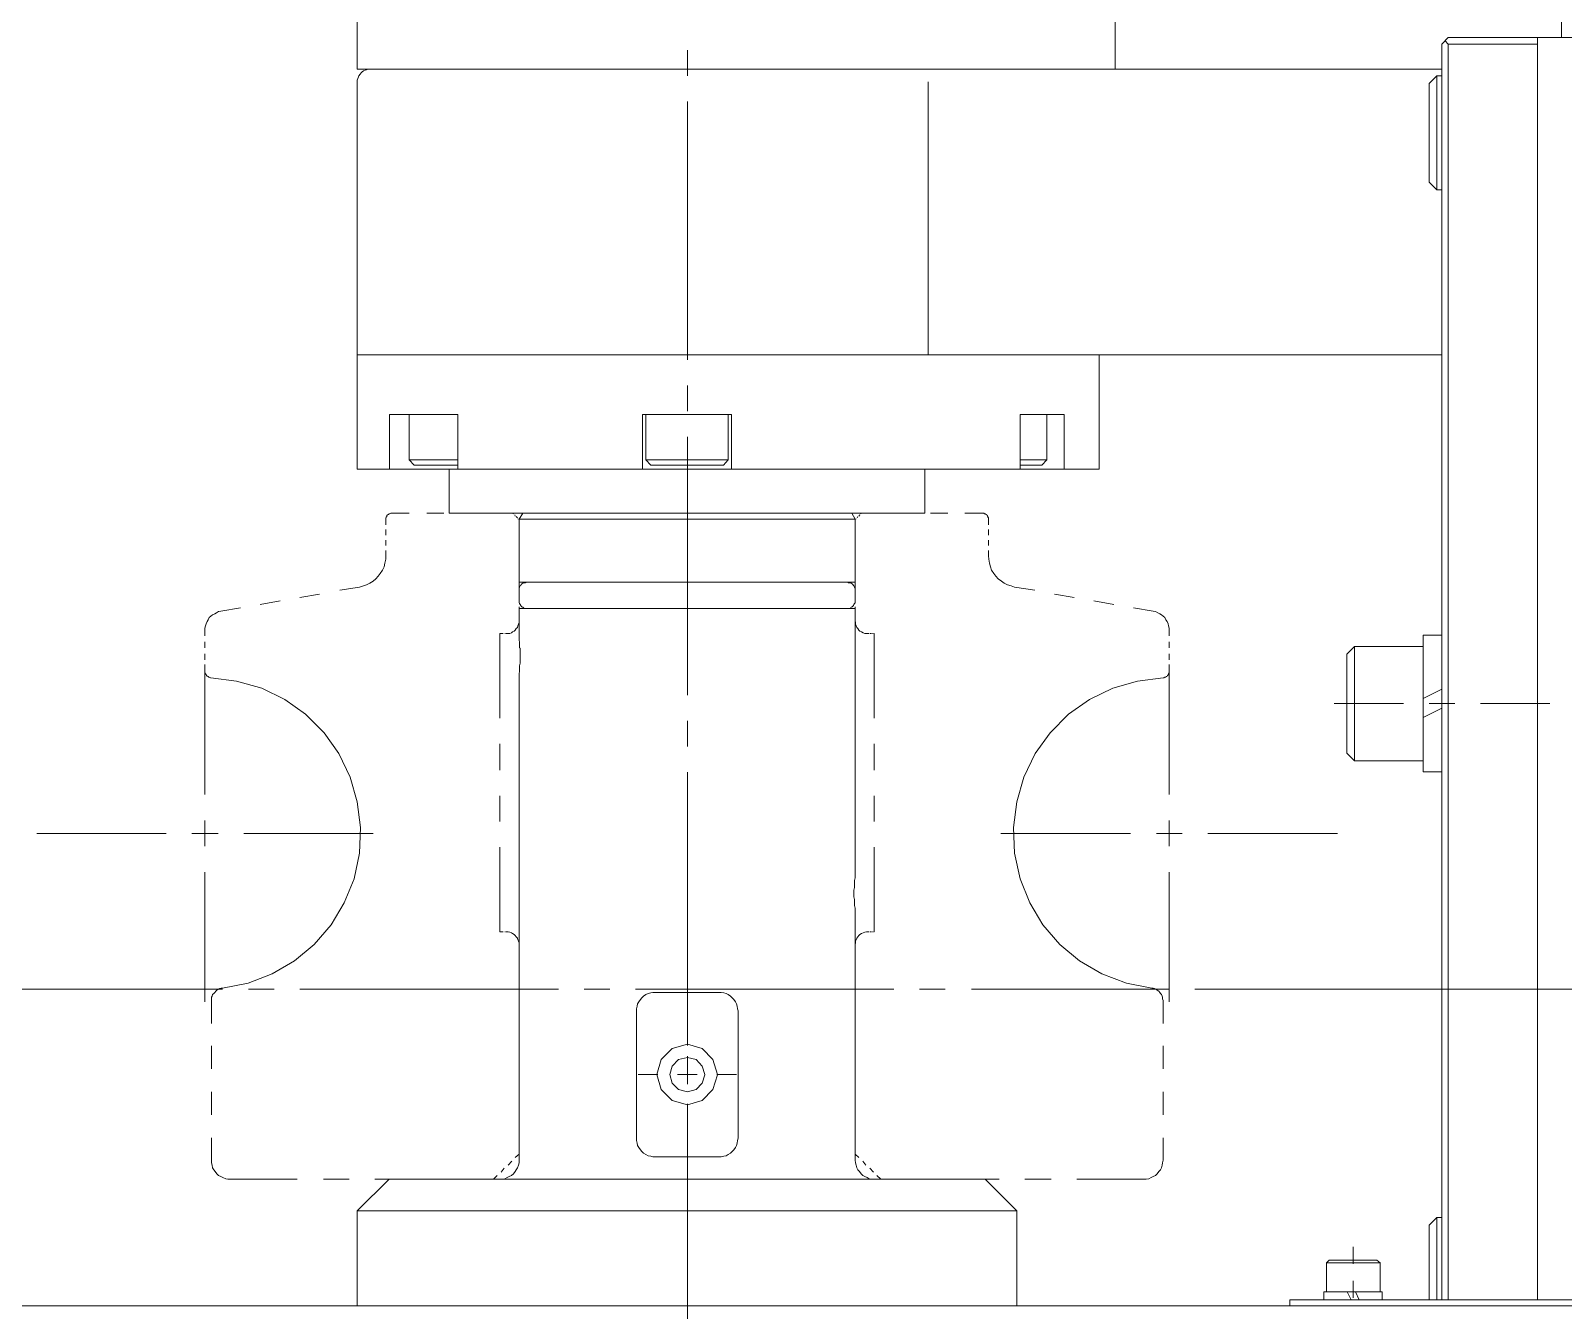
# Model space of a CAD drawing. Header units: millimetres. Extents: x 288 to 8834, y 20 to 9668.
# Drawn here: x 3193.3 to 3434.9, y 7807.3 to 8009 of the extents above; entities that cross this region are included whole.
import ezdxf

# ---------------------------------------------------------------- set-up
doc = ezdxf.new("R2010")
doc.units = ezdxf.units.MM
doc.layers.add('Layer1', color=7, linetype='Continuous')

# ---------------------------------------------------------------- blocks, each defined once
blk = doc.blocks.new('BLKF768')
at = {"layer": 'Layer1', "color": 7, "linetype": 'Continuous', "lineweight": 5}
for p, q in [((3370.46, 7858), (3370.29, 7858.09)), ((3370.72, 7857.91), (3370.46, 7858)), ((3370.9, 7857.74), (3370.72, 7857.91)), ((3371.15, 7857.57), (3370.9, 7857.74)), ((3371.33, 7857.4), (3371.15, 7857.57)), ((3371.41, 7857.22), (3371.33, 7857.4)), ((3371.58, 7857.05), (3371.41, 7857.22)), ((3371.67, 7856.79), (3371.58, 7857.05)), ((3371.76, 7856.62), (3371.67, 7856.79)), ((3371.76, 7856.36), (3371.76, 7856.62)), ((3371.84, 7856.1), (3371.76, 7856.36)), ((3371.84, 7852.49), (3371.84, 7856.1))]:
    blk.add_line(p, q, dxfattribs=at)
blk = doc.blocks.new('BLKF769')
at = {"layer": 'Layer1', "color": 7, "linetype": 'Continuous', "lineweight": 5}
for p, q in [((3363.92, 7905.36), (3360.22, 7903.55)), ((3367.8, 7906.48), (3363.92, 7905.36)), ((3371.84, 7907), (3367.8, 7906.48)), ((3360.22, 7903.55), (3356.94, 7901.23)), ((3356.94, 7901.23), (3354.02, 7898.3)), ((3354.02, 7898.3), (3351.69, 7895.03)), ((3351.69, 7895.03), (3349.88, 7891.33)), ((3349.88, 7891.33), (3348.76, 7887.45)), ((3348.76, 7887.45), (3348.25, 7883.4)), ((3348.25, 7883.4), (3348.42, 7879.36)), ((3348.42, 7879.36), (3349.28, 7875.31)), ((3349.28, 7875.31), (3350.83, 7871.52)), ((3350.83, 7871.52), (3352.9, 7868.07)), ((3352.9, 7868.07), (3355.57, 7864.97)), ((3355.57, 7864.97), (3358.67, 7862.39)), ((3358.67, 7862.39), (3362.2, 7860.32)), ((3362.2, 7860.32), (3366.07, 7858.86))]:
    blk.add_line(p, q, dxfattribs=at)
blk = doc.blocks.new('BLKF770')
at = {"layer": 'Layer1', "color": 7, "linetype": 'Continuous', "lineweight": 5}
for p, q in [((3371.58, 7829.75), (3371.67, 7830.18)), ((3371.67, 7830.18), (3371.76, 7830.53)), ((3368.83, 7827.95), (3369.17, 7827.95)), ((3369.17, 7827.95), (3369.6, 7828.03)), ((3369.6, 7828.03), (3369.95, 7828.2)), ((3369.95, 7828.2), (3370.29, 7828.38)), ((3370.29, 7828.38), (3370.64, 7828.55)), ((3370.64, 7828.55), (3370.9, 7828.81)), ((3370.9, 7828.81), (3371.15, 7829.15)), ((3371.15, 7829.15), (3371.41, 7829.41)), ((3371.41, 7829.41), (3371.58, 7829.75))]:
    blk.add_line(p, q, dxfattribs=at)
blk = doc.blocks.new('BLKF771')
at = {"layer": 'Layer1', "color": 7, "linetype": 'Continuous', "lineweight": 5}
for p, q in [((3372.53, 7907.34), (3372.62, 7907.43)), ((3372.62, 7907.43), (3372.7, 7907.51)), ((3372.7, 7907.6), (3372.79, 7907.77)), ((3372.7, 7907.51), (3372.7, 7907.6)), ((3372.79, 7907.77), (3372.79, 7907.86)), ((3371.84, 7907), (3371.93, 7907)), ((3371.93, 7907), (3372.1, 7907.08)), ((3372.1, 7907.08), (3372.19, 7907.08)), ((3372.19, 7907.08), (3372.36, 7907.17)), ((3372.36, 7907.17), (3372.45, 7907.26)), ((3372.45, 7907.26), (3372.53, 7907.34))]:
    blk.add_line(p, q, dxfattribs=at)
blk = doc.blocks.new('BLKF772')
at = {"layer": 'Layer1', "color": 7, "linetype": 'Continuous', "lineweight": 5}
for p, q in [((3343.6, 7932.92), (3343.42, 7932.92)), ((3343.68, 7932.83), (3343.6, 7932.92)), ((3343.77, 7932.83), (3343.68, 7932.83)), ((3343.94, 7932.75), (3343.77, 7932.83)), ((3344.03, 7932.66), (3343.94, 7932.75)), ((3344.11, 7932.57), (3344.03, 7932.66)), ((3344.2, 7932.4), (3344.11, 7932.57)), ((3344.2, 7932.32), (3344.2, 7932.4)), ((3344.29, 7932.23), (3344.2, 7932.32)), ((3344.29, 7931.97), (3344.29, 7932.23))]:
    blk.add_line(p, q, dxfattribs=at)
blk = doc.blocks.new('BLKF773')
at = {"layer": 'Layer1', "color": 7, "linetype": 'Continuous', "lineweight": 5}
for p, q in [((3344.29, 7926.2), (3344.37, 7925.68)), ((3344.37, 7925.68), (3344.46, 7925.08)), ((3344.46, 7925.08), (3344.63, 7924.48)), ((3344.63, 7924.48), (3344.8, 7923.96)), ((3344.8, 7923.96), (3345.15, 7923.45)), ((3345.15, 7923.45), (3345.49, 7923.02)), ((3345.49, 7923.02), (3345.84, 7922.58)), ((3345.84, 7922.58), (3346.35, 7922.24)), ((3346.35, 7922.24), (3346.78, 7921.9)), ((3346.78, 7921.9), (3347.3, 7921.64)), ((3347.3, 7921.64), (3347.9, 7921.47))]:
    blk.add_line(p, q, dxfattribs=at)
blk = doc.blocks.new('BLKF774')
at = {"layer": 'Layer1', "color": 7, "linetype": 'Continuous', "lineweight": 5}
for p, q in [((3370.98, 7917.25), (3370.64, 7917.42)), ((3371.33, 7917.07), (3370.98, 7917.25)), ((3371.58, 7916.9), (3371.33, 7917.07)), ((3371.84, 7916.73), (3371.58, 7916.9)), ((3372.1, 7916.47), (3371.84, 7916.73)), ((3372.27, 7916.13), (3372.1, 7916.47)), ((3372.45, 7915.87), (3372.27, 7916.13)), ((3372.62, 7915.52), (3372.45, 7915.87)), ((3372.7, 7915.18), (3372.62, 7915.52)), ((3372.79, 7914.83), (3372.7, 7915.18)), ((3372.79, 7914.49), (3372.79, 7914.83))]:
    blk.add_line(p, q, dxfattribs=at)
blk = doc.blocks.new('BLKF775')
at = {"layer": 'Layer1', "color": 7, "linetype": 'Continuous', "lineweight": 5}
for p, q in [((3323.27, 7915.95), (3323.36, 7915.7)), ((3323.36, 7915.7), (3323.36, 7915.44)), ((3323.36, 7915.44), (3323.45, 7915.18)), ((3323.45, 7915.18), (3323.53, 7914.92)), ((3323.53, 7914.92), (3323.7, 7914.75)), ((3323.7, 7914.75), (3323.88, 7914.49)), ((3323.88, 7914.49), (3324.05, 7914.32)), ((3324.05, 7914.32), (3324.31, 7914.23)), ((3324.31, 7914.23), (3324.57, 7914.06)), ((3324.57, 7914.06), (3324.82, 7913.97)), ((3324.82, 7913.97), (3325.08, 7913.97))]:
    blk.add_line(p, q, dxfattribs=at)
blk = doc.blocks.new('BLKF776')
at = {"layer": 'Layer1', "color": 7, "linetype": 'Continuous', "lineweight": 5}
for p, q in [((3323.88, 7866.35), (3323.7, 7866.18)), ((3324.05, 7866.52), (3323.88, 7866.35)), ((3324.31, 7866.7), (3324.05, 7866.52)), ((3324.57, 7866.78), (3324.31, 7866.7)), ((3324.82, 7866.87), (3324.57, 7866.78)), ((3325.08, 7866.96), (3324.82, 7866.87)), ((3325.34, 7866.96), (3325.08, 7866.96)), ((3323.45, 7865.66), (3323.36, 7865.49)), ((3323.36, 7865.49), (3323.36, 7865.23)), ((3323.53, 7865.92), (3323.45, 7865.66)), ((3323.7, 7866.18), (3323.53, 7865.92))]:
    blk.add_line(p, q, dxfattribs=at)
blk = doc.blocks.new('BLKF777')
at = {"layer": 'Layer1', "color": 7, "linetype": 'Continuous', "lineweight": 5}
for p, q in [((3268.33, 7866.96), (3268.59, 7866.96)), ((3268.59, 7866.96), (3268.85, 7866.87)), ((3268.85, 7866.87), (3269.11, 7866.78)), ((3269.11, 7866.78), (3269.28, 7866.7)), ((3269.28, 7866.7), (3269.54, 7866.52)), ((3269.54, 7866.52), (3269.71, 7866.35)), ((3269.71, 7866.35), (3269.88, 7866.18)), ((3269.88, 7866.18), (3270.06, 7865.92)), ((3270.06, 7865.92), (3270.14, 7865.66)), ((3270.14, 7865.66), (3270.23, 7865.49)), ((3270.23, 7865.49), (3270.31, 7865.23))]:
    blk.add_line(p, q, dxfattribs=at)
blk = doc.blocks.new('BLKF778')
at = {"layer": 'Layer1', "color": 7, "linetype": 'Continuous', "lineweight": 5}
for p, q in [((3269.88, 7914.75), (3269.71, 7914.49)), ((3270.06, 7914.92), (3269.88, 7914.75)), ((3270.14, 7915.18), (3270.06, 7914.92)), ((3270.23, 7915.44), (3270.14, 7915.18)), ((3270.31, 7915.7), (3270.23, 7915.44)), ((3270.31, 7915.95), (3270.31, 7915.7)), ((3268.85, 7913.97), (3268.59, 7913.97)), ((3269.11, 7914.06), (3268.85, 7913.97)), ((3269.28, 7914.23), (3269.11, 7914.06)), ((3269.54, 7914.32), (3269.28, 7914.23)), ((3269.71, 7914.49), (3269.54, 7914.32))]:
    blk.add_line(p, q, dxfattribs=at)
blk = doc.blocks.new('BLKF779')
at = {"layer": 'Layer1', "color": 7, "linetype": 'Continuous', "lineweight": 5}
for p, q in [((3222, 7916.9), (3222.35, 7917.07)), ((3222.35, 7917.07), (3222.61, 7917.25)), ((3222.61, 7917.25), (3222.95, 7917.42)), ((3220.8, 7914.83), (3220.88, 7915.18)), ((3220.8, 7914.49), (3220.8, 7914.83)), ((3220.88, 7915.18), (3220.97, 7915.52)), ((3220.97, 7915.52), (3221.14, 7915.87)), ((3221.14, 7915.87), (3221.32, 7916.13)), ((3221.32, 7916.13), (3221.49, 7916.47)), ((3221.49, 7916.47), (3221.75, 7916.73)), ((3221.75, 7916.73), (3222, 7916.9))]:
    blk.add_line(p, q, dxfattribs=at)
blk = doc.blocks.new('BLKF780')
at = {"layer": 'Layer1', "color": 7, "linetype": 'Continuous', "lineweight": 5}
for p, q in [((3249.04, 7924.48), (3248.79, 7923.96)), ((3249.13, 7925.08), (3249.04, 7924.48)), ((3249.3, 7925.68), (3249.13, 7925.08)), ((3249.3, 7926.2), (3249.3, 7925.68)), ((3246.8, 7921.9), (3246.29, 7921.64)), ((3247.32, 7922.24), (3246.8, 7921.9)), ((3247.75, 7922.58), (3247.32, 7922.24)), ((3248.1, 7923.02), (3247.75, 7922.58)), ((3248.44, 7923.45), (3248.1, 7923.02)), ((3248.79, 7923.96), (3248.44, 7923.45)), ((3246.29, 7921.64), (3245.77, 7921.47))]:
    blk.add_line(p, q, dxfattribs=at)
blk = doc.blocks.new('BLKF781')
at = {"layer": 'Layer1', "color": 7, "linetype": 'Continuous', "lineweight": 5}
for p, q in [((3249.3, 7932.23), (3249.39, 7932.32)), ((3249.3, 7931.97), (3249.3, 7932.23)), ((3249.39, 7932.32), (3249.47, 7932.4)), ((3249.47, 7932.57), (3249.56, 7932.66)), ((3249.47, 7932.4), (3249.47, 7932.57)), ((3249.56, 7932.66), (3249.73, 7932.75)), ((3249.73, 7932.75), (3249.82, 7932.83)), ((3249.82, 7932.83), (3249.91, 7932.83)), ((3249.91, 7932.83), (3250.08, 7932.92)), ((3250.08, 7932.92), (3250.16, 7932.92))]:
    blk.add_line(p, q, dxfattribs=at)
blk = doc.blocks.new('BLKF782')
at = {"layer": 'Layer1', "color": 7, "linetype": 'Continuous', "lineweight": 5}
for p, q in [((3220.8, 7907.77), (3220.8, 7907.86)), ((3220.88, 7907.6), (3220.8, 7907.77)), ((3220.97, 7907.51), (3220.88, 7907.6)), ((3220.97, 7907.43), (3220.97, 7907.51)), ((3221.06, 7907.34), (3220.97, 7907.43)), ((3221.14, 7907.26), (3221.06, 7907.34)), ((3221.32, 7907.17), (3221.14, 7907.26)), ((3221.4, 7907.08), (3221.32, 7907.17)), ((3221.49, 7907.08), (3221.4, 7907.08)), ((3221.66, 7907), (3221.49, 7907.08)), ((3221.75, 7907), (3221.66, 7907))]:
    blk.add_line(p, q, dxfattribs=at)
blk = doc.blocks.new('BLKF783')
at = {"layer": 'Layer1', "color": 7, "linetype": 'Continuous', "lineweight": 5}
for p, q in [((3221.92, 7830.18), (3221.83, 7830.53)), ((3222, 7829.75), (3221.92, 7830.18)), ((3222.18, 7829.41), (3222, 7829.75)), ((3222.43, 7829.15), (3222.18, 7829.41)), ((3222.69, 7828.81), (3222.43, 7829.15)), ((3222.95, 7828.55), (3222.69, 7828.81)), ((3223.3, 7828.38), (3222.95, 7828.55)), ((3223.64, 7828.2), (3223.3, 7828.38)), ((3224.07, 7828.03), (3223.64, 7828.2)), ((3224.42, 7827.95), (3224.07, 7828.03)), ((3224.85, 7827.95), (3224.42, 7827.95))]:
    blk.add_line(p, q, dxfattribs=at)
blk = doc.blocks.new('BLKF784')
at = {"layer": 'Layer1', "color": 7, "linetype": 'Continuous', "lineweight": 5}
for p, q in [((3221.75, 7907), (3225.79, 7906.48)), ((3225.79, 7906.48), (3229.75, 7905.36)), ((3229.75, 7905.36), (3233.37, 7903.55)), ((3233.37, 7903.55), (3236.64, 7901.23)), ((3236.64, 7901.23), (3239.57, 7898.3)), ((3239.57, 7898.3), (3241.9, 7895.03)), ((3241.9, 7895.03), (3243.7, 7891.33)), ((3243.7, 7891.33), (3244.82, 7887.45)), ((3244.82, 7887.45), (3245.34, 7883.4)), ((3245.34, 7883.4), (3245.17, 7879.36)), ((3245.17, 7879.36), (3244.31, 7875.31)), ((3244.31, 7875.31), (3242.76, 7871.52)), ((3242.76, 7871.52), (3240.69, 7868.07)), ((3240.69, 7868.07), (3238.02, 7864.97)), ((3238.02, 7864.97), (3234.92, 7862.39)), ((3234.92, 7862.39), (3231.39, 7860.32)), ((3231.39, 7860.32), (3227.6, 7858.86))]:
    blk.add_line(p, q, dxfattribs=at)
blk = doc.blocks.new('BLKF785')
at = {"layer": 'Layer1', "color": 7, "linetype": 'Continuous', "lineweight": 5}
for p, q in [((3221.83, 7856.62), (3221.92, 7856.79)), ((3221.83, 7856.1), (3221.83, 7856.62)), ((3221.92, 7856.79), (3222, 7857.05)), ((3222, 7857.05), (3222.18, 7857.22)), ((3222.18, 7857.22), (3222.35, 7857.4)), ((3222.35, 7857.4), (3222.52, 7857.57)), ((3222.52, 7857.57), (3222.69, 7857.74)), ((3222.69, 7857.74), (3222.87, 7857.91)), ((3222.87, 7857.91), (3223.12, 7858)), ((3223.12, 7858), (3223.38, 7858.09))]:
    blk.add_line(p, q, dxfattribs=at)
blk = doc.blocks.new('BLKF854')
at = {"layer": 'Layer1', "color": 7, "linetype": 'Continuous', "lineweight": 5}
for p, q in [((3322.07, 7917.93), (3322.41, 7917.93)), ((3322.41, 7917.93), (3322.59, 7918.02)), ((3322.59, 7918.02), (3322.67, 7918.11)), ((3322.67, 7918.11), (3322.84, 7918.19)), ((3322.84, 7918.19), (3322.93, 7918.28)), ((3322.93, 7918.28), (3323.02, 7918.37)), ((3323.02, 7918.37), (3323.1, 7918.54)), ((3323.1, 7918.54), (3323.19, 7918.71)), ((3323.19, 7918.71), (3323.27, 7918.8)), ((3323.27, 7918.8), (3323.27, 7918.97))]:
    blk.add_line(p, q, dxfattribs=at)
blk = doc.blocks.new('BLKF855')
at = {"layer": 'Layer1', "color": 7, "linetype": 'Continuous', "lineweight": 5}
for p, q in [((3270.31, 7919.14), (3270.31, 7918.8)), ((3270.31, 7918.8), (3270.4, 7918.71)), ((3270.4, 7918.71), (3270.49, 7918.54)), ((3270.49, 7918.54), (3270.57, 7918.37)), ((3270.57, 7918.37), (3270.66, 7918.28)), ((3270.66, 7918.28), (3270.74, 7918.19)), ((3270.74, 7918.19), (3270.92, 7918.11)), ((3270.92, 7918.11), (3271, 7918.02)), ((3271, 7918.02), (3271.18, 7917.93)), ((3271.18, 7917.93), (3271.35, 7917.93))]:
    blk.add_line(p, q, dxfattribs=at)
blk = doc.blocks.new('BLKF856')
at = {"layer": 'Layer1', "color": 7, "linetype": 'Continuous', "lineweight": 5}
for p, q in [((3270.92, 7921.9), (3270.74, 7921.81)), ((3271, 7921.98), (3270.92, 7921.9)), ((3271.35, 7921.98), (3271, 7921.98)), ((3271.52, 7922.07), (3271.35, 7921.98)), ((3270.4, 7921.29), (3270.31, 7921.12)), ((3270.31, 7921.12), (3270.31, 7920.95)), ((3270.49, 7921.47), (3270.4, 7921.29)), ((3270.57, 7921.55), (3270.49, 7921.47)), ((3270.66, 7921.72), (3270.57, 7921.55)), ((3270.74, 7921.81), (3270.66, 7921.72))]:
    blk.add_line(p, q, dxfattribs=at)
blk = doc.blocks.new('BLKF857')
at = {"layer": 'Layer1', "color": 7, "linetype": 'Continuous', "lineweight": 5}
for p, q in [((3322.41, 7921.98), (3322.24, 7921.98)), ((3322.59, 7921.98), (3322.41, 7921.98)), ((3322.67, 7921.9), (3322.59, 7921.98)), ((3322.84, 7921.81), (3322.67, 7921.9)), ((3322.93, 7921.72), (3322.84, 7921.81)), ((3323.02, 7921.55), (3322.93, 7921.72)), ((3323.1, 7921.47), (3323.02, 7921.55)), ((3323.19, 7921.29), (3323.1, 7921.47)), ((3323.27, 7921.12), (3323.19, 7921.29)), ((3323.27, 7920.86), (3323.27, 7921.12))]:
    blk.add_line(p, q, dxfattribs=at)
blk = doc.blocks.new('BLKF1099')
at = {"layer": 'Layer1', "color": 7, "linetype": 'Continuous', "lineweight": 5}
for p, q in [((3270.06, 7829.75), (3270.23, 7830.18)), ((3270.23, 7830.18), (3270.31, 7830.53)), ((3267.3, 7827.95), (3267.73, 7827.95)), ((3267.73, 7827.95), (3268.08, 7828.03)), ((3268.08, 7828.03), (3268.42, 7828.2)), ((3268.42, 7828.2), (3268.76, 7828.38)), ((3268.76, 7828.38), (3269.11, 7828.55)), ((3269.11, 7828.55), (3269.45, 7828.81)), ((3269.45, 7828.81), (3269.71, 7829.15)), ((3269.71, 7829.15), (3269.88, 7829.41)), ((3269.88, 7829.41), (3270.06, 7829.75))]:
    blk.add_line(p, q, dxfattribs=at)
blk = doc.blocks.new('BLKF1100')
at = {"layer": 'Layer1', "color": 7, "linetype": 'Continuous', "lineweight": 5}
for p, q in [((3323.27, 7830.96), (3323.36, 7830.53)), ((3323.36, 7830.53), (3323.45, 7830.18)), ((3323.45, 7830.18), (3323.53, 7829.75)), ((3323.53, 7829.75), (3323.7, 7829.41)), ((3323.7, 7829.41), (3323.96, 7829.15)), ((3323.96, 7829.15), (3324.22, 7828.81)), ((3324.22, 7828.81), (3324.48, 7828.55)), ((3324.48, 7828.55), (3324.82, 7828.38)), ((3324.82, 7828.38), (3325.17, 7828.2)), ((3325.17, 7828.2), (3325.51, 7828.03)), ((3325.51, 7828.03), (3325.94, 7827.95))]:
    blk.add_line(p, q, dxfattribs=at)
blk = doc.blocks.new('BLKF1101')
at = {"layer": 'Layer1', "color": 7, "linetype": 'Continuous', "lineweight": 5}
for p, q in [((3323.19, 7873.93), (3323.1, 7873.5)), ((3323.27, 7875.48), (3323.19, 7875.05)), ((3323.19, 7875.05), (3323.19, 7873.93)), ((3323.27, 7875.91), (3323.27, 7875.48)), ((3323.1, 7873.5), (3323.1, 7873.07)), ((3323.1, 7873.07), (3323.1, 7872.9)), ((3323.1, 7872.9), (3323.1, 7872.47)), ((3323.1, 7872.47), (3323.19, 7872.04)), ((3323.19, 7872.04), (3323.19, 7871.95)), ((3323.19, 7871.95), (3323.19, 7871.52)), ((3323.19, 7871.52), (3323.19, 7871.09)), ((3323.19, 7871.09), (3323.27, 7870.66)), ((3323.27, 7870.66), (3323.27, 7870.4))]:
    blk.add_line(p, q, dxfattribs=at)
blk = doc.blocks.new('BLKF1102')
at = {"layer": 'Layer1', "color": 7, "linetype": 'Continuous', "lineweight": 5}
for p, q in [((3270.31, 7912.94), (3270.31, 7913.11)), ((3270.4, 7912.6), (3270.31, 7912.94)), ((3270.4, 7912.51), (3270.4, 7912.6)), ((3270.4, 7912.17), (3270.4, 7912.51)), ((3270.4, 7911.73), (3270.4, 7912.17)), ((3270.49, 7911.65), (3270.4, 7911.73)), ((3270.49, 7911.22), (3270.49, 7911.65)), ((3270.49, 7910.79), (3270.49, 7911.22)), ((3270.49, 7910.7), (3270.49, 7910.79)), ((3270.49, 7910.27), (3270.49, 7910.7)), ((3270.49, 7909.84), (3270.49, 7910.27)), ((3270.49, 7909.75), (3270.49, 7909.84)), ((3270.31, 7907.6), (3270.4, 7908.03)), ((3270.31, 7907.43), (3270.31, 7907.6)), ((3270.4, 7908.89), (3270.49, 7909.32)), ((3270.4, 7908.03), (3270.4, 7908.89)), ((3270.49, 7909.32), (3270.49, 7909.75))]:
    blk.add_line(p, q, dxfattribs=at)
blk = doc.blocks.new('BLKF1103')
at = {"layer": 'Layer1', "color": 7, "linetype": 'Continuous', "lineweight": 5}
for p, q in [((3270.4, 7917.85), (3270.31, 7917.85)), ((3270.49, 7917.93), (3270.4, 7917.93)), ((3270.4, 7917.93), (3270.4, 7917.85))]:
    blk.add_line(p, q, dxfattribs=at)
blk = doc.blocks.new('BLKF1119')
at = {"layer": 'Layer1', "color": 7, "linetype": 'Continuous', "lineweight": 5}
for p, q in [((3245, 8001.72), (3244.91, 8001.47)), ((3245.08, 8001.9), (3245, 8001.72)), ((3245.25, 8002.15), (3245.08, 8001.9)), ((3245.43, 8002.33), (3245.25, 8002.15)), ((3245.6, 8002.5), (3245.43, 8002.33)), ((3245.77, 8002.67), (3245.6, 8002.5)), ((3246.03, 8002.76), (3245.77, 8002.67)), ((3246.29, 8002.84), (3246.03, 8002.76)), ((3246.55, 8002.93), (3246.29, 8002.84)), ((3246.8, 8002.93), (3246.55, 8002.93)), ((3244.91, 8001.47), (3244.82, 8001.21))]:
    blk.add_line(p, q, dxfattribs=at)
blk = doc.blocks.new('BLKF1120')
at = {"layer": 'Layer1', "color": 7, "linetype": 'Continuous', "lineweight": 5}
for p, q in [((3288.83, 7834.4), (3288.83, 7834.06)), ((3288.83, 7834.06), (3288.91, 7833.63)), ((3288.91, 7833.63), (3289, 7833.28)), ((3289, 7833.28), (3289.17, 7832.94)), ((3289.17, 7832.94), (3289.43, 7832.6)), ((3289.43, 7832.6), (3289.69, 7832.34)), ((3289.69, 7832.34), (3289.95, 7832.08)), ((3289.95, 7832.08), (3290.29, 7831.82)), ((3290.29, 7831.82), (3290.64, 7831.65)), ((3290.64, 7831.65), (3291.07, 7831.56)), ((3291.07, 7831.56), (3291.41, 7831.48))]:
    blk.add_line(p, q, dxfattribs=at)
blk = doc.blocks.new('BLKF1121')
at = {"layer": 'Layer1', "color": 7, "linetype": 'Continuous', "lineweight": 5}
for p, q in [((3289.95, 7856.79), (3289.69, 7856.54)), ((3290.29, 7857.05), (3289.95, 7856.79)), ((3290.64, 7857.22), (3290.29, 7857.05)), ((3291.07, 7857.31), (3290.64, 7857.22)), ((3291.41, 7857.4), (3291.07, 7857.31)), ((3291.84, 7857.4), (3291.41, 7857.4)), ((3288.91, 7855.24), (3288.83, 7854.81)), ((3289, 7855.59), (3288.91, 7855.24)), ((3289.17, 7855.93), (3289, 7855.59)), ((3289.43, 7856.28), (3289.17, 7855.93)), ((3289.69, 7856.54), (3289.43, 7856.28))]:
    blk.add_line(p, q, dxfattribs=at)
blk = doc.blocks.new('BLKF1122')
at = {"layer": 'Layer1', "color": 7, "linetype": 'Continuous', "lineweight": 5}
for p, q in [((3302.61, 7857.31), (3302.18, 7857.4)), ((3302.95, 7857.22), (3302.61, 7857.31)), ((3303.3, 7857.05), (3302.95, 7857.22)), ((3303.64, 7856.79), (3303.3, 7857.05)), ((3303.9, 7856.54), (3303.64, 7856.79)), ((3304.16, 7856.28), (3303.9, 7856.54)), ((3304.42, 7855.93), (3304.16, 7856.28)), ((3304.59, 7855.59), (3304.42, 7855.93)), ((3304.67, 7855.24), (3304.59, 7855.59)), ((3304.76, 7854.81), (3304.67, 7855.24)), ((3304.85, 7854.47), (3304.76, 7854.81))]:
    blk.add_line(p, q, dxfattribs=at)
blk = doc.blocks.new('BLKF1123')
at = {"layer": 'Layer1', "color": 7, "linetype": 'Continuous', "lineweight": 5}
for p, q in [((3303.9, 7832.34), (3304.16, 7832.6)), ((3304.16, 7832.6), (3304.42, 7832.94)), ((3304.42, 7832.94), (3304.59, 7833.28)), ((3304.59, 7833.28), (3304.67, 7833.63)), ((3304.67, 7833.63), (3304.76, 7834.06)), ((3304.76, 7834.06), (3304.85, 7834.4)), ((3301.83, 7831.48), (3302.18, 7831.48)), ((3302.18, 7831.48), (3302.61, 7831.56)), ((3302.61, 7831.56), (3302.95, 7831.65)), ((3302.95, 7831.65), (3303.3, 7831.82)), ((3303.3, 7831.82), (3303.64, 7832.08)), ((3303.64, 7832.08), (3303.9, 7832.34))]:
    blk.add_line(p, q, dxfattribs=at)
blk = doc.blocks.new('BLKF1191')
at = {"layer": 'Layer1', "color": 7, "linetype": 'Continuous', "lineweight": 5}
for p, q in [((3294.43, 7848.53), (3292.7, 7846.8)), ((3296.84, 7849.22), (3294.43, 7848.53)), ((3299.16, 7848.53), (3296.84, 7849.22)), ((3300.88, 7846.8), (3299.16, 7848.53)), ((3292.7, 7846.8), (3292.01, 7844.48)), ((3301.57, 7844.48), (3300.88, 7846.8)), ((3292.01, 7844.48), (3292.7, 7842.07)), ((3292.7, 7842.07), (3294.43, 7840.35)), ((3294.43, 7840.35), (3296.84, 7839.66)), ((3296.84, 7839.66), (3299.16, 7840.35)), ((3299.16, 7840.35), (3300.88, 7842.07))]:
    blk.add_line(p, q, dxfattribs=at)
blk = doc.blocks.new('BLKF1192')
at = {"layer": 'Layer1', "color": 7, "linetype": 'Continuous', "lineweight": 5}
for p, q in [((3296.84, 7847.15), (3295.46, 7846.8)), ((3298.22, 7846.8), (3296.84, 7847.15)), ((3294.43, 7845.77), (3294.08, 7844.48)), ((3295.46, 7846.8), (3294.43, 7845.77)), ((3299.16, 7845.77), (3298.22, 7846.8)), ((3299.59, 7844.48), (3299.16, 7845.77)), ((3294.08, 7844.48), (3294.43, 7843.1)), ((3294.43, 7843.1), (3295.46, 7842.07)), ((3298.22, 7842.07), (3299.16, 7843.1)), ((3295.46, 7842.07), (3296.84, 7841.72)), ((3296.84, 7841.72), (3298.22, 7842.07))]:
    blk.add_line(p, q, dxfattribs=at)
blk = doc.blocks.new('BLKF763')
at = {"layer": 'Layer1', "color": 7, "linetype": 'Continuous', "lineweight": 5}
for p, q in [((3244.82, 8039.96), (3244.82, 8002.93)), ((3364.26, 8002.93), (3364.26, 8016.1)), ((3434.62, 8012.06), (3434.62, 8007.92)), ((3416.79, 8007.92), (3415.76, 8006.89)), ((3415.76, 8006.89), (3415.76, 7808.91)), ((3416.79, 8006.89), (3416.28, 8007.41)), ((3430.83, 8007.92), (3416.79, 8007.92)), ((3416.79, 7808.91), (3416.79, 8006.89)), ((3416.79, 8006.89), (3430.83, 8006.89)), ((3430.83, 8007.92), (3430.83, 7808.91)), ((3430.83, 8007.92), (3541.83, 8007.92)), ((3296.84, 8001.9), (3296.84, 8005.94)), ((3301.14, 8002.93), (3244.82, 8002.93)), ((3301.14, 8002.93), (3415.76, 8002.93)), ((3414.99, 8001.9), (3413.78, 8000.69)), ((3414.99, 8001.9), (3414.99, 7983.9)), ((3415.76, 8001.9), (3414.99, 8001.9)), ((3244.82, 8001.21), (3244.82, 8000.95)), ((3244.82, 8000.95), (3244.82, 7957.89)), ((3334.81, 8000.95), (3334.81, 7957.89)), ((3413.78, 8000.69), (3413.78, 7985.1)), ((3296.84, 7957.12), (3296.84, 7997.85)), ((3413.78, 7985.1), (3414.99, 7983.9)), ((3414.99, 7983.9), (3415.76, 7983.9)), ((3277.38, 7957.89), (3244.82, 7957.89)), ((3244.82, 7939.89), (3244.82, 7957.89)), ((3244.82, 7957.89), (3415.76, 7957.89)), ((3361.77, 7939.89), (3361.77, 7957.89)), ((3296.84, 7949.02), (3296.84, 7953.07)), ((3260.67, 7948.51), (3249.91, 7948.51)), ((3249.91, 7948.51), (3249.91, 7939.89)), ((3253.01, 7948.51), (3253.01, 7941.36)), ((3260.67, 7939.89), (3260.67, 7948.51)), ((3289.78, 7948.51), (3289.78, 7939.89)), ((3303.81, 7948.51), (3289.78, 7948.51)), ((3290.29, 7948.51), (3290.29, 7941.36)), ((3303.3, 7941.36), (3303.3, 7948.51)), ((3303.81, 7939.89), (3303.81, 7948.51)), ((3356.26, 7948.51), (3349.28, 7948.51)), ((3349.28, 7948.51), (3349.28, 7939.89)), ((3353.5, 7941.36), (3353.5, 7948.51)), ((3356.26, 7939.89), (3356.26, 7948.51)), ((3296.84, 7904.24), (3296.84, 7944.97)), ((3260.67, 7941.36), (3253.01, 7941.36)), ((3253.01, 7941.36), (3253.78, 7940.5)), ((3303.3, 7941.36), (3290.29, 7941.36)), ((3290.29, 7941.36), (3291.07, 7940.5)), ((3302.52, 7940.5), (3303.3, 7941.36)), ((3353.5, 7941.36), (3349.28, 7941.36)), ((3352.73, 7940.5), (3353.5, 7941.36)), ((3361.77, 7939.89), (3244.82, 7939.89)), ((3260.67, 7940.5), (3253.78, 7940.5)), ((3259.29, 7939.89), (3259.29, 7932.92)), ((3302.52, 7940.5), (3291.07, 7940.5)), ((3334.3, 7932.92), (3334.3, 7939.89)), ((3352.73, 7940.5), (3349.28, 7940.5)), ((3249.3, 7931.11), (3249.3, 7931.97)), ((3250.16, 7932.92), (3250.34, 7932.92)), ((3253.01, 7932.92), (3250.34, 7932.92)), ((3258.43, 7932.92), (3255.76, 7932.92)), ((3259.29, 7932.92), (3334.3, 7932.92)), ((3263.86, 7932.92), (3261.19, 7932.92)), ((3269.28, 7932.92), (3266.61, 7932.92)), ((3269.28, 7932.92), (3269.45, 7932.83)), ((3269.63, 7932.66), (3269.71, 7932.49)), ((3269.88, 7932.4), (3270.06, 7932.23)), ((3270.14, 7932.06), (3270.31, 7931.97)), ((3270.92, 7932.92), (3270.31, 7931.97)), ((3270.31, 7929.65), (3270.31, 7931.97)), ((3323.27, 7931.97), (3270.31, 7931.97)), ((3270.31, 7931.97), (3270.31, 7922.24)), ((3323.27, 7931.97), (3322.76, 7932.92)), ((3323.45, 7932.06), (3323.27, 7931.97)), ((3323.27, 7929.65), (3323.27, 7931.97)), ((3323.27, 7922.24), (3323.27, 7931.97)), ((3323.7, 7932.4), (3323.62, 7932.23)), ((3324.05, 7932.66), (3323.88, 7932.49)), ((3324.31, 7932.92), (3324.14, 7932.83)), ((3324.31, 7932.92), (3326.98, 7932.92)), ((3329.73, 7932.92), (3332.4, 7932.92)), ((3335.16, 7932.92), (3337.91, 7932.92)), ((3340.58, 7932.92), (3343.34, 7932.92)), ((3343.42, 7932.92), (3343.34, 7932.92)), ((3344.29, 7931.11), (3344.29, 7931.97)), ((3249.3, 7929.47), (3249.3, 7930.34)), ((3344.29, 7929.47), (3344.29, 7930.34)), ((3249.3, 7927.84), (3249.3, 7928.7)), ((3249.3, 7926.2), (3249.3, 7927.06)), ((3270.31, 7925.08), (3270.31, 7927.32)), ((3323.27, 7925.08), (3323.27, 7927.32)), ((3344.29, 7927.84), (3344.29, 7928.7)), ((3344.29, 7926.2), (3344.29, 7927.06)), ((3270.31, 7920.52), (3270.31, 7922.76)), ((3270.31, 7922.24), (3270.31, 7922.15)), ((3270.31, 7922.15), (3270.4, 7922.07)), ((3270.4, 7922.07), (3270.49, 7922.07)), ((3323.1, 7922.07), (3270.49, 7922.07)), ((3322.24, 7921.98), (3322.07, 7922.07)), ((3323.1, 7922.07), (3323.27, 7922.07)), ((3323.27, 7920.52), (3323.27, 7922.76)), ((3323.27, 7922.07), (3323.27, 7922.24)), ((3235.78, 7919.66), (3238.88, 7920.17)), ((3242.07, 7920.78), (3245.17, 7921.29)), ((3245.77, 7921.47), (3245.17, 7921.29)), ((3270.31, 7920.95), (3270.31, 7920.86)), ((3270.31, 7920.86), (3270.31, 7919.14)), ((3323.27, 7919.14), (3323.27, 7920.86)), ((3347.9, 7921.47), (3348.42, 7921.29)), ((3351.61, 7920.78), (3348.42, 7921.29)), ((3357.81, 7919.66), (3354.71, 7920.17)), ((3222.95, 7917.42), (3223.3, 7917.5)), ((3223.3, 7917.5), (3226.4, 7918.02)), ((3229.5, 7918.54), (3232.68, 7919.14)), ((3270.31, 7915.95), (3270.31, 7918.19)), ((3270.31, 7917.85), (3270.31, 7917.76)), ((3270.31, 7917.76), (3270.31, 7913.37)), ((3323.1, 7917.93), (3270.49, 7917.93)), ((3271.35, 7917.93), (3271.52, 7917.93)), ((3323.19, 7917.93), (3323.1, 7917.93)), ((3323.27, 7917.85), (3323.19, 7917.93)), ((3323.27, 7918.97), (3323.27, 7919.14)), ((3323.27, 7915.95), (3323.27, 7918.19)), ((3323.27, 7917.76), (3323.27, 7917.85)), ((3323.27, 7875.91), (3323.27, 7917.76)), ((3364.09, 7918.54), (3360.91, 7919.14)), ((3370.29, 7917.5), (3367.19, 7918.02)), ((3370.64, 7917.42), (3370.29, 7917.5)), ((3220.8, 7914.49), (3220.8, 7913.63)), ((3220.8, 7912.68), (3220.8, 7911.73)), ((3267.47, 7913.97), (3267.3, 7913.97)), ((3267.3, 7900.63), (3267.3, 7913.97)), ((3267.73, 7913.97), (3267.56, 7913.97)), ((3267.99, 7913.97), (3267.9, 7913.97)), ((3268.33, 7913.97), (3268.16, 7913.97)), ((3268.59, 7913.97), (3268.33, 7913.97)), ((3270.31, 7913.11), (3270.31, 7913.46)), ((3325.08, 7913.97), (3325.34, 7913.97)), ((3325.34, 7913.97), (3325.43, 7913.97)), ((3325.6, 7913.97), (3325.77, 7913.97)), ((3325.86, 7913.97), (3326.03, 7913.97)), ((3326.2, 7913.97), (3326.29, 7913.97)), ((3326.29, 7900.63), (3326.29, 7913.97)), ((3372.79, 7914.49), (3372.79, 7913.63)), ((3372.79, 7912.68), (3372.79, 7911.73)), ((3412.83, 7913.72), (3412.83, 7903.73)), ((3415.76, 7913.72), (3412.83, 7913.72)), ((3220.8, 7910.79), (3220.8, 7909.84)), ((3372.79, 7910.79), (3372.79, 7909.84)), ((3401.98, 7911.91), (3400.78, 7910.7)), ((3400.78, 7910.7), (3400.78, 7895.11)), ((3401.98, 7911.91), (3401.98, 7893.91)), ((3412.83, 7911.91), (3401.98, 7911.91)), ((3220.8, 7888.57), (3220.8, 7909.06)), ((3220.8, 7908.98), (3220.8, 7908.03)), ((3220.8, 7907.86), (3220.8, 7908.03)), ((3270.31, 7907.43), (3270.31, 7830.96)), ((3372.79, 7888.57), (3372.79, 7909.06)), ((3372.79, 7908.98), (3372.79, 7908.03)), ((3372.79, 7907.86), (3372.79, 7908.03)), ((3412.83, 7903.73), (3415.76, 7905.19)), ((3398.8, 7902.95), (3409.73, 7902.95)), ((3412.83, 7900.71), (3412.83, 7903.73)), ((3413.78, 7902.95), (3417.83, 7902.95)), ((3421.87, 7902.95), (3432.81, 7902.95)), ((3296.84, 7896.15), (3296.84, 7900.2)), ((3415.76, 7902.18), (3412.83, 7900.71)), ((3412.83, 7900.71), (3412.83, 7892.19)), ((3267.3, 7892.44), (3267.3, 7896.58)), ((3326.29, 7892.44), (3326.29, 7896.58)), ((3400.78, 7895.11), (3401.98, 7893.91)), ((3401.98, 7893.91), (3412.83, 7893.91)), ((3296.84, 7851.37), (3296.84, 7892.1)), ((3412.83, 7892.19), (3415.76, 7892.19)), ((3267.3, 7884.35), (3267.3, 7888.4)), ((3326.29, 7884.35), (3326.29, 7888.4)), ((3220.8, 7880.47), (3220.8, 7884.52)), ((3372.79, 7880.47), (3372.79, 7884.52)), ((3194.28, 7882.46), (3214.68, 7882.46)), ((3218.73, 7882.46), (3222.87, 7882.46)), ((3226.91, 7882.46), (3247.32, 7882.46)), ((3346.27, 7882.46), (3366.68, 7882.46)), ((3370.81, 7882.46), (3374.86, 7882.46)), ((3378.9, 7882.46), (3399.31, 7882.46)), ((3267.3, 7866.96), (3267.3, 7880.3)), ((3326.29, 7866.96), (3326.29, 7880.3)), ((3220.8, 7855.93), (3220.8, 7876.34)), ((3372.79, 7855.93), (3372.79, 7876.34)), ((3323.27, 7870.4), (3323.27, 7869.97)), ((3323.27, 7830.96), (3323.27, 7869.97)), ((3267.47, 7866.96), (3267.3, 7866.96)), ((3267.73, 7866.96), (3267.56, 7866.96)), ((3267.99, 7866.96), (3267.9, 7866.96)), ((3268.33, 7866.96), (3268.16, 7866.96)), ((3325.34, 7866.96), (3325.43, 7866.96)), ((3325.6, 7866.96), (3325.77, 7866.96)), ((3325.86, 7866.96), (3326.03, 7866.96)), ((3326.2, 7866.96), (3326.29, 7866.96)), ((3270.31, 7865.23), (3270.31, 7864.97)), ((3270.31, 7858.6), (3270.31, 7864.97)), ((3323.36, 7865.23), (3323.27, 7864.97)), ((3323.27, 7858.6), (3323.27, 7864.97)), ((3182.91, 7857.91), (3223.55, 7857.91)), ((3223.38, 7858.09), (3223.55, 7858.09)), ((3227.6, 7858.86), (3223.55, 7858.09)), ((3227.69, 7857.91), (3231.73, 7857.91)), ((3235.78, 7857.91), (3276.51, 7857.91)), ((3280.56, 7857.91), (3284.61, 7857.91)), ((3288.66, 7857.91), (3329.39, 7857.91)), ((3301.83, 7857.4), (3291.84, 7857.4)), ((3302.18, 7857.4), (3301.83, 7857.4)), ((3333.44, 7857.91), (3337.48, 7857.91)), ((3341.62, 7857.91), (3372.79, 7857.91)), ((3366.07, 7858.86), (3370.03, 7858.09)), ((3370.29, 7858.09), (3370.03, 7858.09)), ((3376.84, 7857.91), (4187.77, 7857.91)), ((3221.83, 7852.49), (3221.83, 7856.1)), ((3270.31, 7850.51), (3270.31, 7854.55)), ((3288.83, 7854.81), (3288.83, 7854.47)), ((3288.83, 7854.47), (3288.83, 7834.4)), ((3304.85, 7834.4), (3304.85, 7854.47)), ((3323.27, 7850.51), (3323.27, 7854.55)), ((3296.84, 7852.14), (3296.84, 7849.04)), ((3221.83, 7845.34), (3221.83, 7848.96)), ((3296.84, 7843.27), (3296.84, 7847.32)), ((3371.84, 7845.34), (3371.84, 7848.96)), ((3270.31, 7842.33), (3270.31, 7846.37)), ((3296.84, 7845.94), (3296.84, 7842.93)), ((3323.27, 7842.33), (3323.27, 7846.37)), ((3289.09, 7844.48), (3292.19, 7844.48)), ((3295.29, 7844.48), (3298.39, 7844.48)), ((3299.16, 7843.1), (3299.59, 7844.39)), ((3300.88, 7842.07), (3301.57, 7844.39)), ((3301.49, 7844.48), (3304.59, 7844.48)), ((3221.83, 7838.11), (3221.83, 7841.72)), ((3296.84, 7839.83), (3296.84, 7836.73)), ((3371.84, 7838.11), (3371.84, 7841.72)), ((3270.31, 7831.91), (3270.31, 7838.28)), ((3296.84, 7798.49), (3296.84, 7839.14)), ((3323.27, 7831.91), (3323.27, 7838.28)), ((3221.83, 7830.96), (3221.83, 7834.49)), ((3371.84, 7830.96), (3371.84, 7834.49)), ((3221.83, 7830.53), (3221.83, 7830.96)), ((3268.59, 7830.18), (3269.19, 7830.79)), ((3269.71, 7831.39), (3270.31, 7831.91)), ((3270.31, 7830.53), (3270.31, 7830.96)), ((3291.41, 7831.48), (3291.84, 7831.48)), ((3301.83, 7831.48), (3291.84, 7831.48)), ((3323.88, 7831.39), (3323.27, 7831.91)), ((3325, 7830.18), (3324.48, 7830.79)), ((3371.76, 7830.53), (3371.84, 7830.96)), ((3235.35, 7827.95), (3224.85, 7827.95)), ((3243.53, 7827.95), (3239.49, 7827.95)), ((3249.82, 7827.95), (3244.82, 7822.95)), ((3251.63, 7827.95), (3247.58, 7827.95)), ((3343.77, 7827.95), (3249.82, 7827.95)), ((3266.27, 7827.95), (3255.76, 7827.95)), ((3266.27, 7827.95), (3266.87, 7828.55)), ((3267.47, 7829.06), (3267.99, 7829.67)), ((3326.2, 7829.06), (3325.6, 7829.67)), ((3325.94, 7827.95), (3326.29, 7827.95)), ((3327.32, 7827.95), (3326.72, 7828.55)), ((3327.32, 7827.95), (3337.91, 7827.95)), ((3341.96, 7827.95), (3346.01, 7827.95)), ((3348.76, 7822.95), (3343.77, 7827.95)), ((3350.06, 7827.95), (3354.19, 7827.95)), ((3358.24, 7827.95), (3368.83, 7827.95)), ((3348.76, 7822.95), (3244.82, 7822.95)), ((3244.82, 7822.95), (3244.82, 7807.97)), ((3348.76, 7807.97), (3348.76, 7822.95)), ((3414.99, 7821.92), (3413.78, 7820.71)), ((3413.78, 7820.71), (3413.78, 7808.91)), ((3414.99, 7821.92), (3414.99, 7808.91)), ((3415.76, 7821.92), (3414.99, 7821.92)), ((3401.81, 7817.27), (3401.81, 7814.6)), ((3398.02, 7815.2), (3397.59, 7814.77)), ((3406.03, 7814.77), (3397.59, 7814.77)), ((3397.59, 7814.77), (3397.59, 7810.21)), ((3405.51, 7815.2), (3398.02, 7815.2)), ((3406.03, 7814.77), (3405.51, 7815.2)), ((3406.03, 7810.21), (3406.03, 7814.77)), ((3401.81, 7811.93), (3401.81, 7809.26)), ((3391.82, 7808.91), (3391.82, 7807.97)), ((3541.83, 7808.91), (3391.82, 7808.91)), ((3397.16, 7810.21), (3397.16, 7808.91)), ((3400.86, 7810.21), (3397.16, 7810.21)), ((3400.86, 7810.21), (3402.15, 7810.21)), ((3401.47, 7808.91), (3400.86, 7810.21)), ((3406.37, 7810.21), (3402.15, 7810.21)), ((3402.15, 7810.21), (3402.76, 7808.91)), ((3406.37, 7808.91), (3406.37, 7810.21)), ((3188.76, 7807.97), (3579.81, 7807.97))]:
    blk.add_line(p, q, dxfattribs=at)
for name in ['BLKF1119', 'BLKF781', 'BLKF772', 'BLKF780', 'BLKF773', 'BLKF856', 'BLKF857', 'BLKF779', 'BLKF855', 'BLKF1103', 'BLKF854', 'BLKF774', 'BLKF778', 'BLKF775', 'BLKF1102', 'BLKF782', 'BLKF771', 'BLKF784', 'BLKF769', 'BLKF1101', 'BLKF777', 'BLKF776', 'BLKF785', 'BLKF1121', 'BLKF1122', 'BLKF768', 'BLKF1191', 'BLKF1192', 'BLKF1120', 'BLKF1123', 'BLKF783', 'BLKF1099', 'BLKF1100', 'BLKF770']:
    blk.add_blockref(name, (0, 0), dxfattribs=at)

msp = doc.modelspace()

# ---------------------------------------------------------------- block references
at = {"layer": 'Layer1', "color": 7, "linetype": 'Continuous', "lineweight": 5}
msp.add_blockref('BLKF763', (0, 0), dxfattribs=at)

doc.saveas('drawing.dxf')
